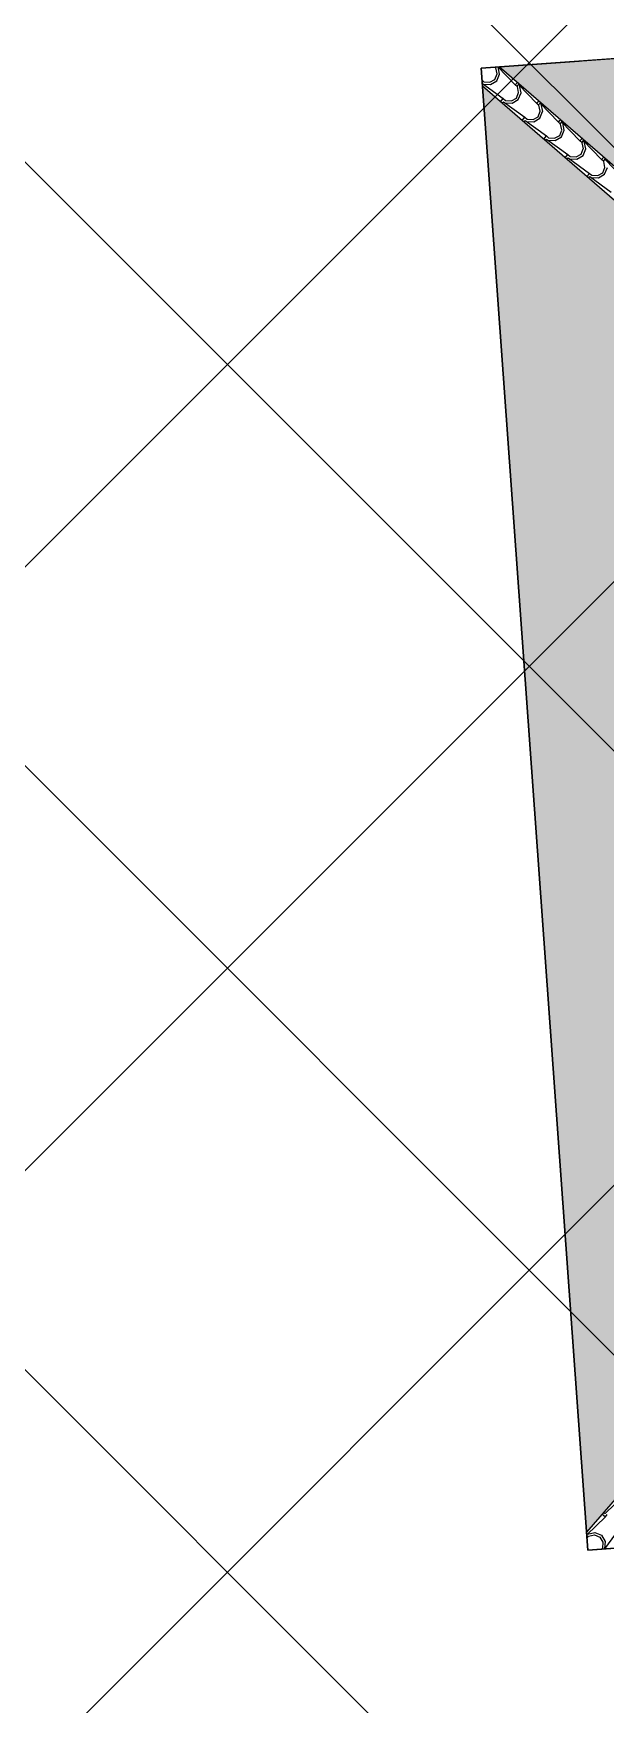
# Model space of a CAD drawing. Header units: millimetres. Extents: x 648844 to 649530, y 1246379 to 1246752.
# Drawn here: x 649268.21 to 649271.56, y 1246534.62 to 1246544.41 of the extents above; entities that cross this region are included whole.
import ezdxf

# ---------------------------------------------------------------- set-up
doc = ezdxf.new("R2010")
doc.units = ezdxf.units.MM
doc.header["$LTSCALE"] = 20
doc.header["$MEASUREMENT"] = 0
doc.layers.get('0').update_dxf_attribs({"linetype": 'CONTINUOUS'})
doc.layers.add('TECHO', color=30, linetype='CONTINUOUS')

# ---------------------------------------------------------------- blocks, each defined once
blk = doc.blocks.new('TEJA45')
at = {"layer": 'TECHO'}
for p, q in [((-0.1916, 4.2385), (-0.0979, 4.35)), ((-0.1043, 4.3069), (-0.0984, 4.35)), ((-0.0852, 4.2692), (-0.1041, 4.307)), ((-0.0899, 4.3095), (-0.0852, 4.345)), ((-0.0756, 4.2788), (-0.0898, 4.3095)), ((-0.0857, 4.35), (-0.0828, 4.3472)), ((-0.0852, 4.3448), (-0.08, 4.35)), ((0, 4.2602), (-0.1159, 4.1629)), ((-0.0474, 4.2503), (-0.0852, 4.2692)), ((-0.0449, 4.2646), (-0.0756, 4.2788)), ((-0.0038, 4.2561), (-0.0475, 4.2502)), ((-0.0095, 4.2692), (-0.0449, 4.2645)), ((0, 4.2788), (-0.0096, 4.2692)), ((-0.1159, 4.144), (-0.2341, 4.0447)), ((-0.1159, 4.1629), (-0.1277, 4.151)), ((-0.0985, 4.1454), (-0.1159, 4.1629)), ((-0.108, 4.136), (-0.1159, 4.144)), ((-0.5885, -3.6713), (-0.7067, -3.5721)), ((-0.7824, -3.6477), (-0.6831, -3.7659)), ((-0.676, -3.6784), (-0.6949, -3.7162)), ((-0.6664, -3.688), (-0.6806, -3.7187)), ((-0.6382, -3.6595), (-0.676, -3.6784)), ((-0.6357, -3.6738), (-0.6664, -3.688)), ((-0.5945, -3.6653), (-0.6383, -3.6594)), ((-0.6003, -3.6784), (-0.6357, -3.6737)), ((-0.5886, -3.6902), (-0.6004, -3.6784)), ((-0.5806, -3.6633), (-0.5886, -3.6713)), ((-0.5711, -3.6728), (-0.5886, -3.6902)), ((-0.4704, -3.7895), (-0.5885, -3.6902)), ((-0.6831, -3.7658), (-0.6867, -3.7694)), ((-0.6831, -3.7658), (-0.6736, -3.7564)), ((-0.6807, -3.7188), (-0.676, -3.7542)), ((-0.6736, -3.7753), (-0.6772, -3.7789)), ((-0.676, -3.754), (-0.6642, -3.7658)), ((-0.6642, -3.7658), (-0.6736, -3.7753)), ((-0.6642, -3.7659), (-0.565, -3.884)), ((-0.5578, -3.7965), (-0.5767, -3.8344)), ((-0.5482, -3.8062), (-0.5624, -3.8369)), ((-0.52, -3.7777), (-0.5579, -3.7966)), ((-0.5175, -3.792), (-0.5483, -3.8062)), ((-0.4764, -3.7835), (-0.5201, -3.7776)), ((-0.4821, -3.7966), (-0.5176, -3.7919)), ((-0.4704, -3.8084), (-0.4822, -3.7966)), ((-0.4624, -3.7815), (-0.4704, -3.7895)), ((-0.453, -3.791), (-0.4704, -3.8084)), ((-0.3522, -3.9076), (-0.4704, -3.8084)), ((-0.5769, -3.8342), (-0.571, -3.878)), ((-0.5649, -3.884), (-0.5685, -3.8876)), ((-0.5649, -3.884), (-0.5555, -3.8746)), ((-0.5626, -3.8369), (-0.5578, -3.8724)), ((-0.5555, -3.8935), (-0.559, -3.897)), ((-0.5578, -3.8722), (-0.546, -3.884)), ((-0.546, -3.884), (-0.5555, -3.8935)), ((-0.5461, -3.884), (-0.4468, -4.0022)), ((-0.4019, -3.8958), (-0.4397, -3.9147)), ((-0.3994, -3.9101), (-0.4301, -3.9243)), ((-0.3582, -3.9016), (-0.402, -3.8957)), ((-0.364, -3.9147), (-0.3994, -3.91)), ((-0.3443, -3.8997), (-0.3522, -3.9076)), ((-0.3348, -3.9091), (-0.3522, -3.9265)), ((-0.4587, -3.9524), (-0.4528, -3.9961)), ((-0.4397, -3.9147), (-0.4586, -3.9525)), ((-0.4468, -4.0022), (-0.4503, -4.0057)), ((-0.4468, -4.0022), (-0.4373, -3.9927)), ((-0.4444, -3.9551), (-0.4397, -3.9905)), ((-0.4301, -3.9243), (-0.4443, -3.955)), ((-0.4373, -4.0116), (-0.4409, -4.0152)), ((-0.4397, -3.9903), (-0.4279, -4.0022)), ((-0.4279, -4.0022), (-0.4373, -4.0116)), ((-0.4279, -4.0022), (-0.3287, -4.1203)), ((-0.3522, -3.9265), (-0.3641, -3.9147)), ((-0.2341, -4.0258), (-0.3522, -3.9265)), ((-0.3406, -4.0706), (-0.3347, -4.1143)), ((-0.3215, -4.0329), (-0.3404, -4.0707)), ((-0.3262, -4.0732), (-0.3215, -4.1087)), ((-0.3119, -4.0425), (-0.3261, -4.0732)), ((-0.2837, -4.014), (-0.3215, -4.0329)), ((-0.3215, -4.1085), (-0.3097, -4.1203)), ((-0.2812, -4.0283), (-0.3119, -4.0425)), ((-0.2401, -4.0198), (-0.2838, -4.0139)), ((-0.2458, -4.0329), (-0.2812, -4.0282)), ((-0.2341, -4.0447), (-0.2459, -4.0329)), ((-0.2261, -4.0178), (-0.2341, -4.0258)), ((-0.2167, -4.0273), (-0.2341, -4.0447)), ((-0.1159, -4.144), (-0.2341, -4.0447)), ((-0.3286, -4.1203), (-0.3322, -4.1239)), ((-0.3286, -4.1203), (-0.3192, -4.1109)), ((-0.3192, -4.1298), (-0.3227, -4.1333)), ((-0.3097, -4.1203), (-0.3192, -4.1298)), ((-0.3097, -4.1203), (-0.2105, -4.2385)), ((-0.2224, -4.1887), (-0.2165, -4.2324)), ((-0.2034, -4.151), (-0.2223, -4.1888)), ((-0.2081, -4.1914), (-0.2034, -4.2268)), ((-0.1938, -4.1606), (-0.2079, -4.1914)), ((-0.1656, -4.1321), (-0.2034, -4.151)), ((-0.1631, -4.1464), (-0.1938, -4.1606)), ((-0.1219, -4.1379), (-0.1656, -4.132)), ((-0.1276, -4.1511), (-0.1631, -4.1463)), ((-0.1159, -4.1629), (-0.1277, -4.151)), ((-0.108, -4.136), (-0.1159, -4.144)), ((-0.0985, -4.1454), (-0.1159, -4.1629)), ((0, -4.2602), (-0.1159, -4.1629)), ((-0.2105, -4.2385), (-0.214, -4.242)), ((-0.2105, -4.2385), (-0.201, -4.229)), ((-0.201, -4.2479), (-0.2046, -4.2515)), ((-0.2034, -4.2267), (-0.1915, -4.2385)), ((-0.1915, -4.2385), (-0.201, -4.2479)), ((-0.1916, -4.2385), (-0.0979, -4.35)), ((-0.0852, -4.2692), (-0.1041, -4.307)), ((-0.0756, -4.2788), (-0.0898, -4.3095)), ((-0.0474, -4.2503), (-0.0852, -4.2692)), ((-0.0449, -4.2646), (-0.0756, -4.2788)), ((-0.0038, -4.2561), (-0.0475, -4.2502)), ((-0.0095, -4.2692), (-0.0449, -4.2645)), ((0, -4.2788), (-0.0096, -4.2692)), ((-0.1043, -4.3069), (-0.0984, -4.35)), ((-0.0899, -4.3095), (-0.0852, -4.345)), ((-0.0857, -4.35), (-0.0828, -4.3472)), ((-0.0852, -4.3448), (-0.08, -4.35))]:
    blk.add_line(p, q, dxfattribs=at)

msp = doc.modelspace()

# ---------------------------------------------------------------- hatches: boundary and pattern name
h = msp.add_hatch()
h.set_pattern_fill('ANSI37', color=4, scale=20, style=0)
h.set_pattern_definition([(45, (-526.4316, -3378.368), (-1.767766953, 1.767766953), []), (135, (-526.4316, -3378.368), (-1.767766953, -1.767766953), [])])
h.paths.add_polyline_path([(649227.107, 1246567.9412), (649231.6772, 1246532.2077), (649229.0601, 1246515.2595), (649314.6875, 1246516.7032), (649306.988, 1246570.0599)])
h.paths.add_polyline_path([(649257.7023, 1246528.9783), (649287.2059, 1246528.9783), (649287.2059, 1246534.4924), (649257.7023, 1246534.4924)], flags=24)
at = {"layer": 'TECHO'}
h = msp.add_hatch(dxfattribs=at)
h.set_pattern_fill('SPANTILE', color=9, scale=0.205, angle=112.49271, style=0, pattern_type=2)
h.set_pattern_definition([(89.147437, (649220.3530835, 1246554.743853), (-0.0278515841, -2.4683698303), [0.18931176, -4.5434808]), (184.11714, (649220.3559, 1246554.93314), (-0.2191891, 0.18975284), [0.0164, -0.1886]), (4.11714, (649220.15025, 1246554.93478), (0.2191891, -0.18975284), [0.0574, -0.1476]), (274.11714, (649220.2075, 1246554.9389), (-0.18975284, -0.2191891), [0.0205, -0.1845]), (94.11714, (649220.33984, 1246554.92788), (0.18975284, 0.2191891), [0.0205, -0.1845]), (4.11714, (649220.33837, 1246554.94832), (0.2191891, -0.18975284), [0.0164, -0.1886]), (4.11714, (649220.15143, 1246554.91843), (0.2191891, -0.18975284), [0.041, -0.164]), (279.086837, (649220.192324, 1246554.92137), (0.381086796, -2.4389338211), [0.18931176, -4.5434808]), (311.421037, (649220.19306, 1246554.911146), (-2.9083281044, 3.2846731295), [0.05412164, -5.35803375]), (345.68224, (649220.228866, 1246554.87056), (0.42366013, -0.17503437), [0.0518613, -0.5964055]), (22.55204, (649220.279116, 1246554.85774), (-0.394223915, -0.23390691), [0.0518613, -0.5964055]), (56.813237, (649220.327012, 1246554.877627), (2.4079112819, 3.6673441602), [0.05412164, -5.35803375]), (343.892237, (649220.238059, 1246554.885611), (-2.3080527366, 0.655986157), [0.0415094, -4.10942426]), (24.342037, (649220.277939, 1246554.874094), (2.190307431, 0.9797849923), [0.0415094, -4.10942426]), (56.711737, (649220.315758, 1246554.891204), (1.8533760985, 2.8053025095), [0.04387184, -4.3433196]), (311.522537, (649220.208976, 1246554.918458), (-2.2360473227, 2.5109395657), [0.04387184, -4.3433196])])
h.paths.add_polyline_path([(649275.5106, 1246540.2567), (649270.9398, 1246544.2138), (649282.398, 1246545.0385), (649278.4409, 1246540.4676)])
h = msp.add_hatch(dxfattribs=at)
h.set_pattern_fill('SPANTILE', color=9, scale=0.205, angle=382.49271, style=0, pattern_type=2)
h.set_pattern_definition([(179.147437, (649220.341182, 1246555.137615), (2.4683698303, -0.0278515841), [0.18931176, -4.5434808]), (274.11714, (649220.1519, 1246555.14043), (-0.1897528, -0.2191891), [0.0164, -0.1886]), (94.11714, (649220.15025, 1246554.93478), (0.1897528, 0.2191891), [0.0574, -0.1476]), (4.11714, (649220.14613, 1246554.99204), (0.2191891, -0.1897528), [0.0205, -0.1845]), (184.11714, (649220.15716, 1246555.12437), (-0.2191891, 0.1897528), [0.0205, -0.1845]), (94.11714, (649220.13671, 1246555.1229), (0.1897528, 0.2191891), [0.0164, -0.1886]), (94.11714, (649220.1666, 1246554.93596), (0.1897528, 0.2191891), [0.041, -0.164]), (9.086837, (649220.163666, 1246554.976855), (2.4389338211, 0.381086796), [0.18931176, -4.5434808]), (41.421037, (649220.17389, 1246554.977591), (-3.2846731295, -2.9083281044), [0.05412164, -5.35803375]), (75.68224, (649220.214474, 1246555.0134), (0.17503437, 0.42366013), [0.0518613, -0.5964055]), (112.55204, (649220.2273, 1246555.06365), (0.23390691, -0.394223915), [0.0518613, -0.5964055]), (146.813237, (649220.207409, 1246555.1115435), (-3.6673441602, 2.4079112819), [0.05412164, -5.35803375]), (73.892237, (649220.199425, 1246555.022591), (-0.655986157, -2.3080527366), [0.0415094, -4.10942426]), (114.342037, (649220.210941, 1246555.06247), (-0.9797849923, 2.190307431), [0.0415094, -4.10942426]), (146.711737, (649220.193832, 1246555.10029), (-2.8053025095, 1.8533760985), [0.04387184, -4.3433196]), (41.522537, (649220.166578, 1246554.993507), (-2.5109395657, -2.2360473227), [0.04387184, -4.3433196])])
h.paths.add_polyline_path([(649271.451, 1246535.6344), (649275.3793, 1246540.1721), (649270.8416, 1246544.1003)])

# ---------------------------------------------------------------- linework, layer by layer
at = {"color": 9}
msp.add_lwpolyline([(649283.1284, 1246536.3686), (649282.5038, 1246545.0462), (649270.834, 1246544.2061), (649271.4586, 1246535.5286), (649283.1284, 1246536.3686)], dxfattribs=at)
at = {"layer": 'TECHO', "color": 9}
for p, q in [((649270.834, 1246544.2061), (649282.5038, 1246545.0462)), ((649270.834, 1246544.2061), (649271.4071, 1246544.2474)), ((649271.4586, 1246535.5286), (649270.834, 1246544.2061)), ((649271.4586, 1246535.5286), (649270.834, 1246544.2061)), ((649275.5106, 1246540.2567), (649270.9398, 1246544.2138)), ((649275.3793, 1246540.1721), (649270.8416, 1246544.1003)), ((649275.3793, 1246540.1721), (649271.451, 1246535.6344)), ((649283.1284, 1246536.3686), (649271.4586, 1246535.5286)), ((649271.4586, 1246535.5286), (649283.1284, 1246536.3686))]:
    msp.add_line(p, q, dxfattribs=at)

# ---------------------------------------------------------------- block references
at = {"color": 9, "rotation": 184.1171367599757}
msp.add_blockref('TEJA45', (649271.1463, 1246539.8674), dxfattribs=at)

doc.saveas('drawing.dxf')
